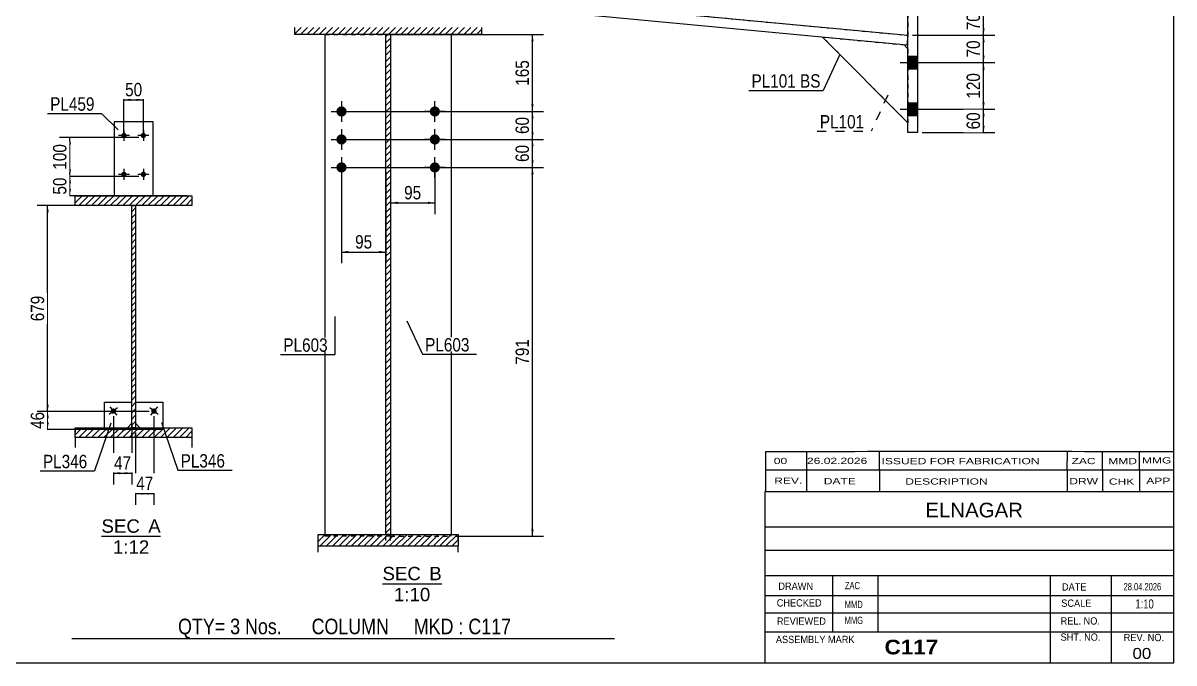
# Model space of a CAD drawing. Header units: millimetres. Extents: x -275 to 137, y -158 to 129.
# Drawn here: x -109.1 to 137.4, y -157.6 to -20.4 of the extents above; entities that cross this region are included whole.
import ezdxf

# ---------------------------------------------------------------- set-up
doc = ezdxf.new("R2010")
doc.units = ezdxf.units.MM
doc.linetypes.add('DXK_LINE_DOT1', pattern=[1.8814, 0.9407, -0.9407])
doc.linetypes.add('DXK_LINE_DOT2', pattern=[3.9198, 1.9599, -1.9599])
doc.styles.add('Arial', font='ARIAL.TTF', dxfattribs={"height": 0.2})
doc.styles.add('Arial Bold', font='ARIALBD.TTF', dxfattribs={"height": 0.2})
doc.styles.add('Arial Narrow', font='ARIALN.TTF', dxfattribs={"height": 0.2})

# ---------------------------------------------------------------- blocks, each defined once
blk = doc.blocks.new('Unknown-622979495-1210')
at = {"color": 5, "linetype": 'Continuous'}
for p, q in [((137.44, -157.59), (137.44, 129.41)), ((-272.56, -157.59), (137.44, -157.59))]:
    blk.add_line(p, q, dxfattribs=at)
blk = doc.blocks.new('Unknown-622979495-12 - 1256')
at = {"color": 1, "linetype": 'Continuous'}
blk.add_line((-92.33, -130.42), (-79.65, -130.42), dxfattribs=at)
at = {"color": 0, "linetype": 'Continuous'}
for points in [[(-84.11, -129.67), (-84.11, -126.67), (-92.33, -126.67), (-92.33, -129.67)], [(-79.65, -129.67), (-79.65, -126.67), (-82.31, -126.67), (-82.31, -129.67)], [(-82.1, -134.17), (-82.1, -131.17), (-89.88, -131.17), (-89.88, -134.17)]]:
    blk.add_wipeout(points, dxfattribs=at)
at = {"color": 136, "linetype": 'Continuous', "style": 'Arial'}
for s, height, p in [('SEC', 2.865, (-92.33, -129.67)), ('A', 2.87, (-82.31, -129.67)), ('1:12', 2.865, (-89.88, -134.17))]:
    blk.add_text(s, height=height, dxfattribs=at).set_placement(p)
blk = doc.blocks.new('Unknown-622979495-13 - 2818')
at = {"color": 1, "linetype": 'Continuous'}
blk.add_line((-32.13, -140.6), (-19.44, -140.6), dxfattribs=at)
at = {"color": 0, "linetype": 'Continuous'}
for points in [[(-23.91, -139.85), (-23.91, -136.85), (-32.13, -136.85), (-32.13, -139.85)], [(-19.44, -139.85), (-19.44, -136.85), (-22.11, -136.85), (-22.11, -139.85)], [(-21.9, -144.35), (-21.9, -141.35), (-29.68, -141.35), (-29.68, -144.35)]]:
    blk.add_wipeout(points, dxfattribs=at)
at = {"color": 136, "linetype": 'Continuous', "style": 'Arial'}
for s, height, p in [('SEC', 2.865, (-32.13, -139.85)), ('B', 2.87, (-22.11, -139.85)), ('1:10', 2.865, (-29.68, -144.35))]:
    blk.add_text(s, height=height, dxfattribs=at).set_placement(p)
blk = doc.blocks.new('Part-622979495-1794 - 1515')
at = {"color": 2, "linetype": 'Continuous'}
for p, q in [((-109.99, -7.22), (-109.8, -5.15)), ((80.23, -25.12), (-109.99, -7.22)), ((-109.8, -5.15), (80.43, -23.04)), ((80.43, -23.04), (80.23, -25.12))]:
    blk.add_line(p, q, dxfattribs=at)
blk = doc.blocks.new('Part-622979495-1899 - 1515')
at = {"color": 2, "linetype": 'Continuous'}
for p, q in [((80.43, 97.79), (82.51, 97.79)), ((80.43, -43.88), (80.43, 97.79)), ((82.51, 97.79), (82.51, -43.88)), ((82.51, -43.88), (80.43, -43.88))]:
    blk.add_line(p, q, dxfattribs=at)
blk = doc.blocks.new('Bolt-622979495-1756 - 1515')
at = {"linetype": 'Continuous'}
for points in [[(80.43, 94.12), (80.43, 91.46), (82.51, 91.46), (82.51, 94.12)], [(80.43, 94.12), (80.43, 91.46), (82.51, 91.46), (82.51, 94.12)], [(80.43, 94.12), (80.43, 91.46), (82.51, 91.46), (82.51, 94.12)], [(80.43, 94.12), (80.43, 91.46), (82.51, 91.46), (82.51, 94.12)], [(80.43, 84.12), (80.43, 81.46), (82.51, 81.46), (82.51, 84.12)], [(80.43, 84.12), (80.43, 81.46), (82.51, 81.46), (82.51, 84.12)], [(80.43, 84.12), (80.43, 81.46), (82.51, 81.46), (82.51, 84.12)], [(80.43, 84.12), (80.43, 81.46), (82.51, 81.46), (82.51, 84.12)], [(80.43, 72.46), (80.43, 69.79), (82.51, 69.79), (82.51, 72.46)], [(80.43, 72.46), (80.43, 69.79), (82.51, 69.79), (82.51, 72.46)], [(80.43, 72.46), (80.43, 69.79), (82.51, 69.79), (82.51, 72.46)], [(80.43, 72.46), (80.43, 69.79), (82.51, 69.79), (82.51, 72.46)], [(80.43, 62.46), (80.43, 59.79), (82.51, 59.79), (82.51, 62.46)], [(80.43, 62.46), (80.43, 59.79), (82.51, 59.79), (82.51, 62.46)], [(80.43, 62.46), (80.43, 59.79), (82.51, 59.79), (82.51, 62.46)], [(80.43, 62.46), (80.43, 59.79), (82.51, 59.79), (82.51, 62.46)], [(80.43, 52.46), (80.43, 49.79), (82.51, 49.79), (82.51, 52.46)], [(80.43, 52.46), (80.43, 49.79), (82.51, 49.79), (82.51, 52.46)], [(80.43, 52.46), (80.43, 49.79), (82.51, 49.79), (82.51, 52.46)], [(80.43, 52.46), (80.43, 49.79), (82.51, 49.79), (82.51, 52.46)], [(80.43, 42.46), (80.43, 39.79), (82.51, 39.79), (82.51, 42.46)], [(80.43, 42.46), (80.43, 39.79), (82.51, 39.79), (82.51, 42.46)], [(80.43, 42.46), (80.43, 39.79), (82.51, 39.79), (82.51, 42.46)], [(80.43, 42.46), (80.43, 39.79), (82.51, 39.79), (82.51, 42.46)], [(80.43, 28.29), (80.43, 25.62), (82.51, 25.62), (82.51, 28.29)], [(80.43, 28.29), (80.43, 25.62), (82.51, 25.62), (82.51, 28.29)], [(80.43, 28.29), (80.43, 25.62), (82.51, 25.62), (82.51, 28.29)], [(80.43, 28.29), (80.43, 25.62), (82.51, 25.62), (82.51, 28.29)], [(80.43, 14.12), (80.43, 11.46), (82.51, 11.46), (82.51, 14.12)], [(80.43, 14.12), (80.43, 11.46), (82.51, 11.46), (82.51, 14.12)], [(80.43, 14.12), (80.43, 11.46), (82.51, 11.46), (82.51, 14.12)], [(80.43, 14.12), (80.43, 11.46), (82.51, 11.46), (82.51, 14.12)], [(80.43, 4.12), (80.43, 1.46), (82.51, 1.46), (82.51, 4.12)], [(80.43, 4.12), (80.43, 1.46), (82.51, 1.46), (82.51, 4.12)], [(80.43, 4.12), (80.43, 1.46), (82.51, 1.46), (82.51, 4.12)], [(80.43, 4.12), (80.43, 1.46), (82.51, 1.46), (82.51, 4.12)], [(80.43, -5.88), (80.43, -8.54), (82.51, -8.54), (82.51, -5.88)], [(80.43, -5.88), (80.43, -8.54), (82.51, -8.54), (82.51, -5.88)], [(80.43, -5.88), (80.43, -8.54), (82.51, -8.54), (82.51, -5.88)], [(80.43, -5.88), (80.43, -8.54), (82.51, -8.54), (82.51, -5.88)], [(80.43, -15.88), (80.43, -18.54), (82.51, -18.54), (82.51, -15.88)], [(80.43, -15.88), (80.43, -18.54), (82.51, -18.54), (82.51, -15.88)], [(80.43, -15.88), (80.43, -18.54), (82.51, -18.54), (82.51, -15.88)], [(80.43, -15.88), (80.43, -18.54), (82.51, -18.54), (82.51, -15.88)], [(80.43, -27.54), (80.43, -30.21), (82.51, -30.21), (82.51, -27.54)], [(80.43, -27.54), (80.43, -30.21), (82.51, -30.21), (82.51, -27.54)], [(80.43, -27.54), (80.43, -30.21), (82.51, -30.21), (82.51, -27.54)], [(80.43, -27.54), (80.43, -30.21), (82.51, -30.21), (82.51, -27.54)], [(80.43, -37.54), (80.43, -40.21), (82.51, -40.21), (82.51, -37.54)], [(80.43, -37.54), (80.43, -40.21), (82.51, -40.21), (82.51, -37.54)], [(80.43, -37.54), (80.43, -40.21), (82.51, -40.21), (82.51, -37.54)], [(80.43, -37.54), (80.43, -40.21), (82.51, -40.21), (82.51, -37.54)]]:
    blk.add_hatch(color=3, dxfattribs=at).paths.add_polyline_path(points)
at = {"color": 3, "linetype": 'Continuous'}
for p, q in [((80.43, 94.12), (82.51, 94.12)), ((80.43, 94.12), (82.51, 94.12)), ((80.43, 94.12), (82.51, 94.12)), ((80.43, 94.12), (82.51, 94.12)), ((78.78, 92.79), (88.76, 92.79)), ((78.78, 92.79), (88.76, 92.79)), ((78.78, 92.79), (88.76, 92.79)), ((78.78, 92.79), (88.76, 92.79)), ((80.43, 91.46), (82.51, 91.46)), ((80.43, 91.46), (82.51, 91.46)), ((80.43, 91.46), (82.51, 91.46)), ((80.43, 91.46), (82.51, 91.46)), ((80.43, 84.12), (82.51, 84.12)), ((80.43, 84.12), (82.51, 84.12)), ((80.43, 84.12), (82.51, 84.12)), ((80.43, 84.12), (82.51, 84.12)), ((78.78, 82.79), (88.76, 82.79)), ((78.78, 82.79), (88.76, 82.79)), ((78.78, 82.79), (88.76, 82.79)), ((78.78, 82.79), (88.76, 82.79)), ((80.43, 81.46), (82.51, 81.46)), ((80.43, 81.46), (82.51, 81.46)), ((80.43, 81.46), (82.51, 81.46)), ((80.43, 81.46), (82.51, 81.46)), ((80.43, 72.46), (82.51, 72.46)), ((80.43, 72.46), (82.51, 72.46)), ((80.43, 72.46), (82.51, 72.46)), ((80.43, 72.46), (82.51, 72.46)), ((78.78, 71.12), (88.76, 71.12)), ((78.78, 71.12), (88.76, 71.12)), ((78.78, 71.12), (88.76, 71.12)), ((78.78, 71.12), (88.76, 71.12)), ((80.43, 69.79), (82.51, 69.79)), ((80.43, 69.79), (82.51, 69.79)), ((80.43, 69.79), (82.51, 69.79)), ((80.43, 69.79), (82.51, 69.79)), ((80.43, 62.46), (82.51, 62.46)), ((80.43, 62.46), (82.51, 62.46)), ((80.43, 62.46), (82.51, 62.46)), ((80.43, 62.46), (82.51, 62.46)), ((78.78, 61.12), (88.76, 61.12)), ((78.78, 61.12), (88.76, 61.12)), ((78.78, 61.12), (88.76, 61.12)), ((78.78, 61.12), (88.76, 61.12)), ((80.43, 59.79), (82.51, 59.79)), ((80.43, 59.79), (82.51, 59.79)), ((80.43, 59.79), (82.51, 59.79)), ((80.43, 59.79), (82.51, 59.79)), ((80.43, 52.46), (82.51, 52.46)), ((80.43, 52.46), (82.51, 52.46)), ((80.43, 52.46), (82.51, 52.46)), ((80.43, 52.46), (82.51, 52.46)), ((78.78, 51.12), (88.76, 51.12)), ((78.78, 51.12), (88.76, 51.12)), ((78.78, 51.12), (88.76, 51.12)), ((78.78, 51.12), (88.76, 51.12)), ((80.43, 49.79), (82.51, 49.79)), ((80.43, 49.79), (82.51, 49.79)), ((80.43, 49.79), (82.51, 49.79)), ((80.43, 49.79), (82.51, 49.79)), ((80.43, 42.46), (82.51, 42.46)), ((80.43, 42.46), (82.51, 42.46)), ((80.43, 42.46), (82.51, 42.46)), ((80.43, 42.46), (82.51, 42.46)), ((78.78, 41.12), (88.76, 41.12)), ((78.78, 41.12), (88.76, 41.12)), ((78.78, 41.12), (88.76, 41.12)), ((78.78, 41.12), (88.76, 41.12)), ((80.43, 39.79), (82.51, 39.79)), ((80.43, 39.79), (82.51, 39.79)), ((80.43, 39.79), (82.51, 39.79)), ((80.43, 39.79), (82.51, 39.79)), ((80.43, 28.29), (82.51, 28.29)), ((80.43, 28.29), (82.51, 28.29)), ((80.43, 28.29), (82.51, 28.29)), ((80.43, 28.29), (82.51, 28.29)), ((78.78, 26.96), (88.76, 26.96)), ((78.78, 26.96), (88.76, 26.96)), ((78.78, 26.96), (88.76, 26.96)), ((78.78, 26.96), (88.76, 26.96)), ((80.43, 25.62), (82.51, 25.62)), ((80.43, 25.62), (82.51, 25.62)), ((80.43, 25.62), (82.51, 25.62)), ((80.43, 25.62), (82.51, 25.62)), ((78.78, 12.79), (88.76, 12.79)), ((78.78, 12.79), (88.76, 12.79)), ((78.78, 12.79), (88.76, 12.79)), ((78.78, 12.79), (88.76, 12.79)), ((80.43, 14.12), (82.51, 14.12)), ((80.43, 14.12), (82.51, 14.12)), ((80.43, 14.12), (82.51, 14.12)), ((80.43, 14.12), (82.51, 14.12)), ((80.43, 11.46), (82.51, 11.46)), ((80.43, 11.46), (82.51, 11.46)), ((80.43, 11.46), (82.51, 11.46)), ((80.43, 11.46), (82.51, 11.46)), ((78.78, 2.79), (88.76, 2.79)), ((78.78, 2.79), (88.76, 2.79)), ((78.78, 2.79), (88.76, 2.79)), ((78.78, 2.79), (88.76, 2.79)), ((80.43, 4.12), (82.51, 4.12)), ((80.43, 4.12), (82.51, 4.12)), ((80.43, 4.12), (82.51, 4.12)), ((80.43, 4.12), (82.51, 4.12)), ((80.43, 1.46), (82.51, 1.46)), ((80.43, 1.46), (82.51, 1.46)), ((80.43, 1.46), (82.51, 1.46)), ((80.43, 1.46), (82.51, 1.46)), ((78.78, -7.21), (88.76, -7.21)), ((78.78, -7.21), (88.76, -7.21)), ((78.78, -7.21), (88.76, -7.21)), ((78.78, -7.21), (88.76, -7.21)), ((80.43, -5.88), (82.51, -5.88)), ((80.43, -5.88), (82.51, -5.88)), ((80.43, -5.88), (82.51, -5.88)), ((80.43, -5.88), (82.51, -5.88)), ((80.43, -8.54), (82.51, -8.54)), ((80.43, -8.54), (82.51, -8.54)), ((80.43, -8.54), (82.51, -8.54)), ((80.43, -8.54), (82.51, -8.54)), ((78.78, -17.21), (88.76, -17.21)), ((78.78, -17.21), (88.76, -17.21)), ((78.78, -17.21), (88.76, -17.21)), ((78.78, -17.21), (88.76, -17.21)), ((80.43, -15.88), (82.51, -15.88)), ((80.43, -15.88), (82.51, -15.88)), ((80.43, -15.88), (82.51, -15.88)), ((80.43, -15.88), (82.51, -15.88)), ((80.43, -18.54), (82.51, -18.54)), ((80.43, -18.54), (82.51, -18.54)), ((80.43, -18.54), (82.51, -18.54)), ((80.43, -18.54), (82.51, -18.54)), ((78.78, -28.88), (88.76, -28.88)), ((78.78, -28.88), (88.76, -28.88)), ((78.78, -28.88), (88.76, -28.88)), ((78.78, -28.88), (88.76, -28.88)), ((80.43, -27.54), (82.51, -27.54)), ((80.43, -27.54), (82.51, -27.54)), ((80.43, -27.54), (82.51, -27.54)), ((80.43, -27.54), (82.51, -27.54)), ((80.43, -30.21), (82.51, -30.21)), ((80.43, -30.21), (82.51, -30.21)), ((80.43, -30.21), (82.51, -30.21)), ((80.43, -30.21), (82.51, -30.21)), ((78.78, -38.88), (88.76, -38.88)), ((78.78, -38.88), (88.76, -38.88)), ((78.78, -38.88), (88.76, -38.88)), ((78.78, -38.88), (88.76, -38.88)), ((80.43, -37.54), (82.51, -37.54)), ((80.43, -37.54), (82.51, -37.54)), ((80.43, -37.54), (82.51, -37.54)), ((80.43, -37.54), (82.51, -37.54)), ((80.43, -40.21), (82.51, -40.21)), ((80.43, -40.21), (82.51, -40.21)), ((80.43, -40.21), (82.51, -40.21)), ((80.43, -40.21), (82.51, -40.21))]:
    blk.add_line(p, q, dxfattribs=at)
blk = doc.blocks.new('Part-622979495-1921 - 1515')
at = {"color": 7, "linetype": 'DXK_LINE_DOT1'}
for p, q in [((80.43, -41.8), (62.17, -23.42)), ((62.17, -23.42), (79.6, -25.06)), ((79.6, -25.06), (80.43, -25.97)), ((80.43, -25.97), (80.43, -41.8))]:
    blk.add_line(p, q, dxfattribs=at)
blk = doc.blocks.new('Part-622979495-2033 - 1515')
at = {"color": 2, "linetype": 'Continuous'}
blk.add_line((-84.8, 76.96), (-84.8, -7.5), dxfattribs=at)
at = {"color": 7, "linetype": 'DXK_LINE_DOT1'}
for p, q in [((-84.8, 76.96), (80.43, 76.96)), ((80.43, 76.96), (80.43, 66.71)), ((80.43, 65.54), (80.43, 56.71)), ((80.43, 55.54), (80.43, 46.71)), ((80.43, 45.54), (80.43, 34.62)), ((80.43, 33.46), (80.43, 20.46)), ((80.43, 19.29), (80.43, 8.37)), ((80.43, 7.21), (80.43, -1.63)), ((80.43, -2.79), (80.43, -11.63)), ((-84.8, -7.5), (80.43, -23.04)), ((80.43, -12.79), (80.43, -23.04))]:
    blk.add_line(p, q, dxfattribs=at)
blk = doc.blocks.new('Part-622979495-2099 - 1515')
at = {"color": 2, "linetype": 'Continuous'}
for p, q in [((80.43, -41.8), (62.17, -23.42)), ((79.6, -25.06), (80.43, -25.97))]:
    blk.add_line(p, q, dxfattribs=at)
blk = doc.blocks.new('Part-622979495-1277 - 1256')
at = {"linetype": 'Continuous'}
h = blk.add_hatch(dxfattribs=at)
h.set_pattern_fill('', scale=0.3, style=0, pattern_type=0)
h.set_pattern_definition([(45, (-72.9355, -59.5177), (-0.67352, 0.67352), [])])
h.paths.add_polyline_path([(-97.94, -59.52), (-72.94, -59.52), (-72.94, -57.43), (-97.94, -57.43)])
at = {"color": 2, "linetype": 'Continuous'}
for p, q in [((-97.94, -59.52), (-97.94, -57.43)), ((-97.94, -57.43), (-72.94, -57.43)), ((-72.94, -57.43), (-72.94, -59.52)), ((-72.94, -59.52), (-97.94, -59.52))]:
    blk.add_line(p, q, dxfattribs=at)
blk = doc.blocks.new('Part-622979495-1279 - 1256')
at = {"linetype": 'Continuous'}
h = blk.add_hatch(dxfattribs=at)
h.set_pattern_fill('', scale=0.3, style=0, pattern_type=0)
h.set_pattern_definition([(45, (-72.9355, -109.2519), (-0.67352, 0.67352), [])])
h.paths.add_polyline_path([(-97.94, -109.25), (-72.94, -109.25), (-72.94, -107.16), (-97.94, -107.16)])
at = {"color": 7, "linetype": 'DXK_LINE_DOT1'}
for p, q in [((-97.94, -107.16), (-97.94, -109.25)), ((-72.94, -107.16), (-72.94, -109.25))]:
    blk.add_line(p, q, dxfattribs=at)
at = {"color": 2, "linetype": 'Continuous'}
for p, q in [((-97.94, -109.25), (-97.94, -107.16)), ((-97.94, -107.16), (-72.94, -107.16)), ((-72.94, -107.16), (-72.94, -109.25)), ((-97.94, -109.25), (-97.94, -111.38)), ((-72.94, -109.25), (-97.94, -109.25)), ((-72.94, -109.25), (-72.94, -111.38))]:
    blk.add_line(p, q, dxfattribs=at)
blk = doc.blocks.new('Part-622979495-1283 - 1256')
at = {"linetype": 'Continuous'}
h = blk.add_hatch(dxfattribs=at)
h.set_pattern_fill('', scale=0.3, style=0, pattern_type=0)
h.set_pattern_definition([(45, (-85.0189, -107.1594), (-0.67352, 0.67352), [])])
h.paths.add_polyline_path([(-85.85, -107.16), (-85.02, -107.16), (-85.02, -59.52), (-85.85, -59.52)])
at = {"color": 2, "linetype": 'Continuous'}
for p, q in [((-85.85, -72.02), (-85.85, -59.52)), ((-85.85, -59.52), (-85.02, -59.52)), ((-85.02, -59.52), (-85.02, -72.02)), ((-85.85, -107.16), (-85.85, -72.12)), ((-85.02, -72.12), (-85.02, -107.16)), ((-85.02, -107.16), (-85.85, -107.16))]:
    blk.add_line(p, q, dxfattribs=at)
at = {"color": 7, "linetype": 'DXK_LINE_DOT1'}
for p, q in [((-85.85, -109.29), (-85.85, -107.16)), ((-85.02, -109.29), (-85.02, -107.16))]:
    blk.add_line(p, q, dxfattribs=at)
blk = doc.blocks.new('Bolt-622979495-1329 - 1256')
at = {"linetype": 'Continuous'}
blk.add_hatch(color=3, dxfattribs=at).paths.add_polyline_path([(-89.32, -103.23, -1), (-90.22, -103.97, -1)])
at = {"color": 3, "linetype": 'Continuous'}
for p, q in [((-88.87, -102.86), (-90.67, -104.34)), ((-90.51, -102.7), (-89.03, -104.5))]:
    blk.add_line(p, q, dxfattribs=at)
blk = doc.blocks.new('Bolt-622979495-1289 - 1256')
at = {"linetype": 'Continuous'}
for points in [[(-86.94, -44.52, -1), (-88.1, -44.52, -1)], [(-82.77, -44.52, -1), (-83.94, -44.52, -1)], [(-86.94, -52.85, -1), (-88.1, -52.85, -1)], [(-82.77, -52.85, -1), (-83.94, -52.85, -1)]]:
    blk.add_hatch(color=3, dxfattribs=at).paths.add_polyline_path(points)
at = {"color": 3, "linetype": 'Continuous'}
for p, q in [((-87.52, -43.35), (-87.52, -45.68)), ((-83.35, -43.35), (-83.35, -45.68)), ((-86.35, -44.52), (-88.69, -44.52)), ((-82.19, -44.52), (-84.52, -44.52)), ((-87.52, -51.68), (-87.52, -54.02)), ((-83.35, -51.68), (-83.35, -54.02)), ((-86.35, -52.85), (-88.69, -52.85)), ((-82.19, -52.85), (-84.52, -52.85))]:
    blk.add_line(p, q, dxfattribs=at)
blk = doc.blocks.new('Bolt-622979495-1330 - 1256')
at = {"linetype": 'Continuous'}
blk.add_hatch(color=3, dxfattribs=at).paths.add_polyline_path([(-80.65, -103.97, -1), (-81.55, -103.23, -1)])
at = {"color": 3, "linetype": 'Continuous'}
for p, q in [((-80.2, -104.34), (-82, -102.86)), ((-80.36, -102.7), (-81.84, -104.5))]:
    blk.add_line(p, q, dxfattribs=at)
blk = doc.blocks.new('Part-622979495-1357 - 1256')
at = {"color": 2, "linetype": 'Continuous'}
for p, q in [((-84.99, -106.26), (-84.99, -101.68)), ((-84.99, -101.68), (-79.16, -101.68)), ((-79.16, -101.68), (-79.16, -107.16)), ((-84.99, -106.26), (-84.1, -107.16))]:
    blk.add_line(p, q, dxfattribs=at)
at = {"color": 7, "linetype": 'DXK_LINE_DOT1'}
for p, q in [((-84.1, -107.16), (-83.74, -107.51)), ((-79.16, -107.51), (-83.74, -107.51)), ((-79.16, -107.16), (-79.16, -107.51))]:
    blk.add_line(p, q, dxfattribs=at)
blk = doc.blocks.new('Part-622979495-1362 - 1256')
at = {"color": 2, "linetype": 'Continuous'}
for p, q in [((-91.71, -107.16), (-91.71, -101.68)), ((-91.71, -101.68), (-85.88, -101.68)), ((-85.88, -101.68), (-85.88, -106.26)), ((-85.88, -106.26), (-86.77, -107.16))]:
    blk.add_line(p, q, dxfattribs=at)
at = {"color": 7, "linetype": 'DXK_LINE_DOT1'}
for p, q in [((-91.71, -107.16), (-91.71, -107.51)), ((-91.71, -107.51), (-87.13, -107.51)), ((-86.77, -107.16), (-87.13, -107.51))]:
    blk.add_line(p, q, dxfattribs=at)
blk = doc.blocks.new('Part-622979495-1385 - 1256')
at = {"color": 2, "linetype": 'Continuous'}
for p, q in [((-81.27, -41.6), (-89.6, -41.6)), ((-89.6, -41.6), (-89.6, -57.43)), ((-81.27, -57.43), (-81.27, -41.6))]:
    blk.add_line(p, q, dxfattribs=at)
at = {"color": 7, "linetype": 'DXK_LINE_DOT1'}
blk.add_line((-89.6, -57.43), (-81.27, -57.43), dxfattribs=at)
blk = doc.blocks.new('Part-622979495-2893 - 2818')
at = {"linetype": 'Continuous'}
h = blk.add_hatch(dxfattribs=at)
h.set_pattern_fill('', scale=0.3, style=0, pattern_type=0)
h.set_pattern_definition([(45, (-15.9085, -132.543), (-0.67352, 0.67352), [])])
h.paths.add_polyline_path([(-45.91, -132.54), (-15.91, -132.54), (-15.91, -130.03), (-45.91, -130.03)])
at = {"color": 7, "linetype": 'DXK_LINE_DOT1'}
for p, q in [((-45.91, -131.34), (-45.91, -130.03)), ((-15.91, -131.34), (-15.91, -130.03))]:
    blk.add_line(p, q, dxfattribs=at)
at = {"color": 2, "linetype": 'Continuous'}
for p, q in [((-45.91, -132.54), (-45.91, -130.03)), ((-45.91, -130.03), (-15.91, -130.03)), ((-15.91, -130.03), (-15.91, -132.54)), ((-45.91, -133.85), (-45.91, -132.54)), ((-15.91, -132.54), (-45.91, -132.54)), ((-15.91, -133.85), (-15.91, -132.54))]:
    blk.add_line(p, q, dxfattribs=at)
blk = doc.blocks.new('Bolt-622979495-2830 - 2818')
at = {"linetype": 'Continuous'}
for points in [[(-20.91, -40.46, -1), (-20.91, -38.26, -1)], [(-20.91, -46.46, -1), (-20.91, -44.26, -1)], [(-20.91, -52.46, -1), (-20.91, -50.26, -1)]]:
    blk.add_hatch(color=3, dxfattribs=at).paths.add_polyline_path(points)
at = {"color": 3, "linetype": 'Continuous'}
for p, q in [((-18.71, -39.36), (-23.11, -39.36)), ((-20.91, -41.56), (-20.91, -37.16)), ((-20.91, -47.56), (-20.91, -43.16)), ((-18.71, -45.36), (-23.11, -45.36)), ((-20.91, -53.56), (-20.91, -49.16)), ((-18.71, -51.36), (-23.11, -51.36))]:
    blk.add_line(p, q, dxfattribs=at)
blk = doc.blocks.new('Bolt-622979495-2831 - 2818')
at = {"linetype": 'Continuous'}
for points in [[(-40.91, -38.26, -1), (-40.91, -40.46, -1)], [(-40.91, -44.26, -1), (-40.91, -46.46, -1)], [(-40.91, -50.26, -1), (-40.91, -52.46, -1)]]:
    blk.add_hatch(color=3, dxfattribs=at).paths.add_polyline_path(points)
at = {"color": 3, "linetype": 'Continuous'}
for p, q in [((-43.11, -39.36), (-38.71, -39.36)), ((-40.91, -37.16), (-40.91, -41.56)), ((-40.91, -43.16), (-40.91, -47.56)), ((-43.11, -45.36), (-38.71, -45.36)), ((-40.91, -49.16), (-40.91, -53.56)), ((-43.11, -51.36), (-38.71, -51.36))]:
    blk.add_line(p, q, dxfattribs=at)
blk = doc.blocks.new('Part-622979495-2895 - 2818')
at = {"linetype": 'Continuous'}
h = blk.add_hatch(dxfattribs=at)
h.set_pattern_fill('', scale=0.3, style=0, pattern_type=0)
h.set_pattern_definition([(45, (-30.4085, -130.032), (-0.673519, 0.673519), [])])
h.paths.add_polyline_path([(-31.41, -130.03), (-30.41, -130.03), (-30.41, -22.86), (-31.41, -22.86)])
at = {"color": 2, "linetype": 'Continuous'}
for p, q in [((-31.41, -130.03), (-31.41, -22.86)), ((-31.41, -22.86), (-30.41, -22.86)), ((-30.41, -22.86), (-30.41, -130.03)), ((-30.41, -130.03), (-31.41, -130.03))]:
    blk.add_line(p, q, dxfattribs=at)
at = {"color": 7, "linetype": 'DXK_LINE_DOT1'}
for p, q in [((-31.41, -131.34), (-31.41, -130.03)), ((-30.41, -131.34), (-30.41, -130.44))]:
    blk.add_line(p, q, dxfattribs=at)
blk = doc.blocks.new('Part-622979495-2888 - 2818')
at = {"color": 2, "linetype": 'Continuous'}
blk.add_line((-44.41, -130.03), (-44.41, -22.86), dxfattribs=at)
at = {"color": 7, "linetype": 'DXK_LINE_DOT1'}
for p, q in [((-44.41, -22.86), (-30.41, -22.86)), ((-30.41, -22.86), (-30.41, -130.44)), ((-44.41, -130.44), (-44.41, -130.03)), ((-30.41, -130.44), (-44.41, -130.44))]:
    blk.add_line(p, q, dxfattribs=at)
blk = doc.blocks.new('Part-622979495-2896 - 2818')
at = {"linetype": 'Continuous'}
h = blk.add_hatch(dxfattribs=at)
h.set_pattern_fill('', scale=0.3, style=0, pattern_type=0)
h.set_pattern_definition([(45, (-50.9085, -21.3584), (-0.67352, 0.67352), [])])
h.paths.add_polyline_path([(-10.91, -21.36), (-50.91, -21.36), (-50.91, -22.86), (-10.91, -22.86)])
at = {"color": 2, "linetype": 'Continuous'}
for p, q in [((-50.91, -22.86), (-50.91, -21.36)), ((-10.91, -21.36), (-10.91, -22.86)), ((-10.91, -22.86), (-50.91, -22.86))]:
    blk.add_line(p, q, dxfattribs=at)
blk = doc.blocks.new('Part-622979495-2906 - 2818')
at = {"color": 7, "linetype": 'DXK_LINE_DOT1'}
for p, q in [((-31.41, -130.03), (-31.41, -22.86)), ((-30.41, -22.86), (-17.41, -22.86)), ((-30.41, -130.44), (-17.41, -130.44)), ((-17.41, -130.44), (-17.41, -130.03))]:
    blk.add_line(p, q, dxfattribs=at)
at = {"color": 2, "linetype": 'Continuous'}
blk.add_line((-17.41, -22.86), (-17.41, -130.03), dxfattribs=at)
blk = doc.blocks.new('StraightDimension-622979495-11390 - 1515')
at = {"linetype": 'Continuous'}
for points in [[(96.38, -18.71), (96.63, -17.21), (96.88, -18.71)], [(96.88, -21.54), (96.63, -23.04), (96.38, -21.54)]]:
    blk.add_hatch(color=7, dxfattribs=at).paths.add_polyline_path(points)
at = {"color": 7, "linetype": 'Continuous'}
for p, q in [((81.35, -17.21), (99.03, -17.21)), ((96.63, -23.04), (96.63, -17.21)), ((81.43, -23.04), (99.03, -23.04))]:
    blk.add_line(p, q, dxfattribs=at)
at = {"color": 0}
blk.add_wipeout([(96.48, -17.7), (92.28, -17.7), (92.28, -22.55), (96.48, -22.55)], dxfattribs=at)
at = {"color": 3, "style": 'Arial Narrow'}
blk.add_text('70', height=2.863, rotation=90.0002, dxfattribs=at).set_placement((95.88, -21.95))
blk = doc.blocks.new('StraightDimension-622979495-11391 - 1515')
at = {"linetype": 'Continuous'}
for points in [[(96.38, -24.54), (96.63, -23.04), (96.88, -24.54)], [(96.88, -27.38), (96.63, -28.88), (96.38, -27.38)]]:
    blk.add_hatch(color=7, dxfattribs=at).paths.add_polyline_path(points)
at = {"color": 7, "linetype": 'Continuous'}
for p, q in [((81.43, -23.04), (99.03, -23.04)), ((96.63, -28.88), (96.63, -23.04)), ((81.43, -28.88), (99.03, -28.88))]:
    blk.add_line(p, q, dxfattribs=at)
at = {"color": 0}
blk.add_wipeout([(96.48, -23.54), (92.28, -23.54), (92.28, -28.39), (96.48, -28.39)], dxfattribs=at)
at = {"color": 3, "style": 'Arial Narrow'}
blk.add_text('70', height=2.863, rotation=90.0002, dxfattribs=at).set_placement((95.88, -27.79))
blk = doc.blocks.new('StraightDimension-622979495-11392 - 1515')
at = {"linetype": 'Continuous'}
for points in [[(96.38, -30.38), (96.63, -28.88), (96.88, -30.38)], [(96.88, -37.38), (96.63, -38.88), (96.38, -37.38)]]:
    blk.add_hatch(color=7, dxfattribs=at).paths.add_polyline_path(points)
at = {"color": 7, "linetype": 'Continuous'}
for p, q in [((81.43, -28.88), (99.03, -28.88)), ((96.63, -38.88), (96.63, -28.88)), ((83.51, -38.88), (99.03, -38.88))]:
    blk.add_line(p, q, dxfattribs=at)
at = {"color": 0}
blk.add_wipeout([(96.48, -30.54), (92.28, -30.54), (92.28, -37.22), (96.48, -37.22)], dxfattribs=at)
at = {"color": 3, "style": 'Arial Narrow'}
blk.add_text('120', height=2.863, rotation=90.0002, dxfattribs=at).set_placement((95.88, -36.62))
blk = doc.blocks.new('StraightDimension-622979495-11393 - 1515')
at = {"linetype": 'Continuous'}
for points in [[(96.38, -40.38), (96.63, -38.88), (96.88, -40.38)], [(96.88, -42.38), (96.63, -43.88), (96.38, -42.38)]]:
    blk.add_hatch(color=7, dxfattribs=at).paths.add_polyline_path(points)
at = {"color": 7, "linetype": 'Continuous'}
for p, q in [((83.51, -38.88), (99.03, -38.88)), ((96.63, -43.88), (96.63, -38.88)), ((83.51, -43.88), (99.03, -43.88))]:
    blk.add_line(p, q, dxfattribs=at)
at = {"color": 0}
blk.add_wipeout([(96.48, -38.95), (92.28, -38.95), (92.28, -43.8), (96.48, -43.8)], dxfattribs=at)
at = {"color": 3, "style": 'Arial Narrow'}
blk.add_text('60', height=2.863, rotation=90.0002, dxfattribs=at).set_placement((95.88, -43.2))
blk = doc.blocks.new('StraightDimension-622979495-1458 - 1256')
at = {"linetype": 'Continuous'}
for points in [[(-104.12, -105.18), (-103.87, -103.68), (-103.62, -105.18)], [(-103.62, -106.01), (-103.87, -107.51), (-104.12, -106.01)]]:
    blk.add_hatch(color=7, dxfattribs=at).paths.add_polyline_path(points)
at = {"color": 7, "linetype": 'Continuous'}
for p, q in [((-82.1, -103.68), (-106.12, -103.68)), ((-103.87, -107.51), (-103.87, -103.68)), ((-80.16, -107.51), (-106.12, -107.51))]:
    blk.add_line(p, q, dxfattribs=at)
at = {"color": 0}
blk.add_wipeout([(-104.02, -103.17), (-108.22, -103.17), (-108.22, -108.03), (-104.02, -108.03)], dxfattribs=at)
at = {"color": 3, "style": 'Arial Narrow'}
blk.add_text('46', height=2.863, rotation=90.0002, dxfattribs=at).set_placement((-104.62, -107.43))
blk = doc.blocks.new('StraightDimension-622979495-1449 - 1256')
at = {"linetype": 'Continuous'}
for points in [[(-104.12, -61.02), (-103.87, -59.52), (-103.62, -61.02)], [(-103.62, -102.18), (-103.87, -103.68), (-104.12, -102.18)]]:
    blk.add_hatch(color=7, dxfattribs=at).paths.add_polyline_path(points)
at = {"color": 7, "linetype": 'Continuous'}
for p, q in [((-73.94, -59.52), (-106.12, -59.52)), ((-103.87, -103.68), (-103.87, -59.52)), ((-82.1, -103.68), (-106.12, -103.68))]:
    blk.add_line(p, q, dxfattribs=at)
at = {"color": 0}
blk.add_wipeout([(-104.02, -78.26), (-108.22, -78.26), (-108.22, -84.94), (-104.02, -84.94)], dxfattribs=at)
at = {"color": 3, "style": 'Arial Narrow'}
blk.add_text('679', height=2.863, rotation=90.0002, dxfattribs=at).set_placement((-104.62, -84.34))
blk = doc.blocks.new('StraightDimension-622979495-1419 - 1256')
at = {"linetype": 'Continuous'}
for points in [[(-88.27, -117.15), (-89.77, -116.9), (-88.27, -116.65)], [(-87.35, -116.65), (-85.85, -116.9), (-87.35, -117.15)]]:
    blk.add_hatch(color=7, dxfattribs=at).paths.add_polyline_path(points)
at = {"color": 7, "linetype": 'Continuous'}
for p, q in [((-89.77, -104.68), (-89.77, -119.3)), ((-85.85, -106.35), (-85.85, -119.3)), ((-89.77, -116.9), (-85.85, -116.9))]:
    blk.add_line(p, q, dxfattribs=at)
at = {"color": 0}
blk.add_wipeout([(-85.38, -116.75), (-85.38, -112.55), (-90.24, -112.55), (-90.24, -116.75)], dxfattribs=at)
at = {"color": 3, "style": 'Arial Narrow'}
blk.add_text('47', height=2.863, dxfattribs=at).set_placement((-89.64, -116.15))
blk = doc.blocks.new('StraightDimension-622979495-1466 - 1256')
at = {"linetype": 'Continuous'}
for points in [[(-86.02, -37.11), (-87.52, -36.86), (-86.02, -36.61)], [(-84.85, -36.61), (-83.35, -36.86), (-84.85, -37.11)]]:
    blk.add_hatch(color=7, dxfattribs=at).paths.add_polyline_path(points)
at = {"color": 7, "linetype": 'Continuous'}
for p, q in [((-87.52, -43.93), (-87.52, -34.61)), ((-87.52, -36.86), (-83.35, -36.86)), ((-83.35, -43.93), (-83.35, -34.61))]:
    blk.add_line(p, q, dxfattribs=at)
at = {"color": 0}
blk.add_wipeout([(-83.01, -36.71), (-83.01, -32.51), (-87.86, -32.51), (-87.86, -36.71)], dxfattribs=at)
at = {"color": 3, "style": 'Arial Narrow'}
blk.add_text('50', height=2.863, dxfattribs=at).set_placement((-87.26, -36.11))
blk = doc.blocks.new('StraightDimension-622979495-1478 - 1256')
at = {"linetype": 'Continuous'}
for points in [[(-99.35, -46.43), (-99.1, -44.93), (-98.85, -46.43)], [(-98.85, -51.77), (-99.1, -53.27), (-99.35, -51.77)]]:
    blk.add_hatch(color=7, dxfattribs=at).paths.add_polyline_path(points)
at = {"color": 7, "linetype": 'Continuous'}
for p, q in [((-84.35, -44.93), (-101.35, -44.93)), ((-99.1, -53.27), (-99.1, -44.93)), ((-84.35, -53.27), (-101.35, -53.27))]:
    blk.add_line(p, q, dxfattribs=at)
at = {"color": 0}
blk.add_wipeout([(-99.25, -45.76), (-103.45, -45.76), (-103.45, -52.44), (-99.25, -52.44)], dxfattribs=at)
at = {"color": 3, "style": 'Arial Narrow'}
blk.add_text('100', height=2.863, rotation=90.0002, dxfattribs=at).set_placement((-99.85, -51.84))
blk = doc.blocks.new('StraightDimension-622979495-1488 - 1256')
at = {"linetype": 'Continuous'}
for points in [[(-99.35, -54.77), (-99.1, -53.27), (-98.85, -54.77)], [(-98.85, -55.93), (-99.1, -57.43), (-99.35, -55.93)]]:
    blk.add_hatch(color=7, dxfattribs=at).paths.add_polyline_path(points)
at = {"color": 7, "linetype": 'Continuous'}
for p, q in [((-84.35, -53.27), (-101.35, -53.27)), ((-99.1, -57.43), (-99.1, -53.27)), ((-73.94, -57.43), (-101.35, -57.43))]:
    blk.add_line(p, q, dxfattribs=at)
at = {"color": 0}
blk.add_wipeout([(-99.25, -52.92), (-103.45, -52.92), (-103.45, -57.78), (-99.25, -57.78)], dxfattribs=at)
at = {"color": 3, "style": 'Arial Narrow'}
blk.add_text('50', height=2.863, rotation=90.0002, dxfattribs=at).set_placement((-99.85, -57.18))
blk = doc.blocks.new('StraightDimension-622979495-1499 - 1256')
at = {"linetype": 'Continuous'}
for points in [[(-83.52, -121.52), (-85.02, -121.27), (-83.52, -121.02)], [(-82.6, -121.02), (-81.1, -121.27), (-82.6, -121.52)]]:
    blk.add_hatch(color=7, dxfattribs=at).paths.add_polyline_path(points)
at = {"color": 7, "linetype": 'Continuous'}
for p, q in [((-81.1, -104.68), (-81.1, -123.67)), ((-85.02, -108.16), (-85.02, -123.67)), ((-85.02, -121.27), (-81.1, -121.27))]:
    blk.add_line(p, q, dxfattribs=at)
at = {"color": 0}
blk.add_wipeout([(-80.63, -121.12), (-80.63, -116.92), (-85.49, -116.92), (-85.49, -121.12)], dxfattribs=at)
at = {"color": 3, "style": 'Arial Narrow'}
blk.add_text('47', height=2.863, dxfattribs=at).set_placement((-84.89, -120.52))
blk = doc.blocks.new('StraightDimension-622979495-13505 - 2818')
at = {"linetype": 'Continuous'}
for points in [[(-0.25, -40.86), (0, -39.36), (0.25, -40.86)], [(0.25, -43.86), (0, -45.36), (-0.25, -43.86)]]:
    blk.add_hatch(color=7, dxfattribs=at).paths.add_polyline_path(points)
at = {"color": 7, "linetype": 'Continuous'}
for p, q in [((-39.91, -39.36), (2.4, -39.36)), ((0, -45.36), (0, -39.36)), ((-39.91, -45.36), (2.4, -45.36))]:
    blk.add_line(p, q, dxfattribs=at)
at = {"color": 0}
blk.add_wipeout([(-0.15, -39.93), (-4.35, -39.93), (-4.35, -44.79), (-0.15, -44.79)], dxfattribs=at)
at = {"color": 3, "style": 'Arial Narrow'}
blk.add_text('60', height=2.863, rotation=90.0002, dxfattribs=at).set_placement((-0.75, -44.19))
blk = doc.blocks.new('StraightDimension-622979495-2927 - 2818')
at = {"linetype": 'Continuous'}
for points in [[(-39.41, -69.75), (-40.91, -69.5), (-39.41, -69.25)], [(-32.91, -69.25), (-31.41, -69.5), (-32.91, -69.75)]]:
    blk.add_hatch(color=7, dxfattribs=at).paths.add_polyline_path(points)
at = {"color": 7, "linetype": 'Continuous'}
for p, q in [((-40.91, -52.36), (-40.91, -71.9)), ((-31.41, -52.36), (-31.41, -71.9)), ((-40.91, -69.5), (-31.41, -69.5))]:
    blk.add_line(p, q, dxfattribs=at)
at = {"color": 0}
blk.add_wipeout([(-33.73, -69.35), (-33.73, -65.15), (-38.59, -65.15), (-38.59, -69.35)], dxfattribs=at)
at = {"color": 3, "style": 'Arial Narrow'}
blk.add_text('95', height=2.863, dxfattribs=at).set_placement((-37.99, -68.75))
blk = doc.blocks.new('StraightDimension-622979495-11115 - 2818')
at = {"linetype": 'Continuous'}
for points in [[(-28.91, -59.2), (-30.41, -58.95), (-28.91, -58.7)], [(-22.41, -58.7), (-20.91, -58.95), (-22.41, -59.2)]]:
    blk.add_hatch(color=7, dxfattribs=at).paths.add_polyline_path(points)
at = {"color": 7, "linetype": 'Continuous'}
for p, q in [((-30.41, -52.36), (-30.41, -61.35)), ((-20.91, -52.36), (-20.91, -61.35)), ((-30.41, -58.95), (-20.91, -58.95))]:
    blk.add_line(p, q, dxfattribs=at)
at = {"color": 0}
blk.add_wipeout([(-23.23, -58.8), (-23.23, -54.6), (-28.09, -54.6), (-28.09, -58.8)], dxfattribs=at)
at = {"color": 3, "style": 'Arial Narrow'}
blk.add_text('95', height=2.863, dxfattribs=at).set_placement((-27.49, -58.2))
blk = doc.blocks.new('StraightDimension-622979495-13504 - 2818')
at = {"linetype": 'Continuous'}
for points in [[(-0.25, -24.36), (0, -22.86), (0.25, -24.36)], [(0.25, -37.86), (0, -39.36), (-0.25, -37.86)]]:
    blk.add_hatch(color=7, dxfattribs=at).paths.add_polyline_path(points)
at = {"color": 7, "linetype": 'Continuous'}
for p, q in [((-30.41, -22.86), (2.4, -22.86)), ((0, -39.36), (0, -22.86)), ((-39.91, -39.36), (2.4, -39.36))]:
    blk.add_line(p, q, dxfattribs=at)
at = {"color": 0}
blk.add_wipeout([(-0.15, -27.77), (-4.35, -27.77), (-4.35, -34.45), (-0.15, -34.45)], dxfattribs=at)
at = {"color": 3, "style": 'Arial Narrow'}
blk.add_text('165', height=2.863, rotation=90.0002, dxfattribs=at).set_placement((-0.75, -33.85))
blk = doc.blocks.new('StraightDimension-622979495-13506 - 2818')
at = {"linetype": 'Continuous'}
for points in [[(-0.25, -46.86), (0, -45.36), (0.25, -46.86)], [(0.25, -49.86), (0, -51.36), (-0.25, -49.86)]]:
    blk.add_hatch(color=7, dxfattribs=at).paths.add_polyline_path(points)
at = {"color": 7, "linetype": 'Continuous'}
for p, q in [((-39.91, -45.36), (2.4, -45.36)), ((0, -51.36), (0, -45.36)), ((-39.91, -51.36), (2.4, -51.36))]:
    blk.add_line(p, q, dxfattribs=at)
at = {"color": 0}
blk.add_wipeout([(-0.15, -45.93), (-4.35, -45.93), (-4.35, -50.79), (-0.15, -50.79)], dxfattribs=at)
at = {"color": 3, "style": 'Arial Narrow'}
blk.add_text('60', height=2.863, rotation=90.0002, dxfattribs=at).set_placement((-0.75, -50.19))
blk = doc.blocks.new('StraightDimension-622979495-13507 - 2818')
at = {"linetype": 'Continuous'}
for points in [[(-0.25, -52.86), (0, -51.36), (0.25, -52.86)], [(0.25, -128.94), (0, -130.44), (-0.25, -128.94)]]:
    blk.add_hatch(color=7, dxfattribs=at).paths.add_polyline_path(points)
at = {"color": 7, "linetype": 'Continuous'}
for p, q in [((-39.91, -51.36), (2.4, -51.36)), ((0, -130.44), (0, -51.36)), ((-16.41, -130.44), (2.4, -130.44))]:
    blk.add_line(p, q, dxfattribs=at)
at = {"color": 0}
blk.add_wipeout([(-0.15, -87.56), (-4.35, -87.56), (-4.35, -94.24), (-0.15, -94.24)], dxfattribs=at)
at = {"color": 3, "style": 'Arial Narrow'}
blk.add_text('791', height=2.863, rotation=90.0002, dxfattribs=at).set_placement((-0.75, -93.64))
blk = doc.blocks.new('CBS_CALLOFF-622979495-13546')
at = {"color": 7, "linetype": 'Continuous'}
blk.add_line((-98.68, -152.32), (17.55, -152.34), dxfattribs=at)
at = {"color": 3, "linetype": 'Continuous', "style": 'Arial Narrow'}
blk.add_text('QTY= 3 Nos.      COLUMN     MKD : C117', height=3.3405, dxfattribs=at).set_placement((-75.93, -151.43))
blk = doc.blocks.new('CBS_NAME_BLOG-622979495-13547')
at = {"color": 7, "linetype": 'Continuous'}
for p, q in [((49.85, -120.84), (137.36, -120.84)), ((49.85, -157.55), (49.85, -120.84)), ((49.85, -128.38), (137.37, -128.38)), ((49.92, -133.43), (137.44, -133.43)), ((49.85, -138.81), (137.36, -138.81)), ((64.37, -150.91), (64.37, -138.81)), ((74.05, -150.89), (74.05, -138.82)), ((110.97, -157.55), (110.97, -138.82)), ((124.02, -157.55), (124.02, -138.81)), ((49.85, -143.1), (137.44, -143.09)), ((49.85, -146.85), (137.36, -146.85)), ((49.85, -150.89), (137.36, -150.89)), ((49.85, -157.59), (137.44, -157.59))]:
    blk.add_line(p, q, dxfattribs=at)
at = {"color": 3, "linetype": 'Continuous', "style": 'Arial'}
blk.add_text('ELNAGAR', height=3.133, dxfattribs=at).set_placement((84.17, -126.37))
at = {"color": 3, "linetype": 'Continuous'}
for s, height, style, width, p in [('DRAWN', 1.566, 'Arial', 0.9, (52.68, -141.91)), ('ZAC', 1.565, 'Arial Narrow', 0.9, (66.94, -141.78)), ('DATE', 1.566, 'Arial', 0.9, (113.44, -142.07)), ('28.04.2026', 1.565, 'Arial Narrow', 0.9, (126.63, -142.01)), ('CHECKED', 1.566, 'Arial', 0.9, (52.33, -145.49)), ('MMD', 1.565, 'Arial Narrow', 0.9, (66.91, -145.83)), ('SCALE', 1.566, 'Arial', 0.9, (113.29, -145.55)), ('1:10', 1.957, 'Arial Narrow', 0.9, (129.18, -145.91)), ('REVIEWED', 1.566, 'Arial', 0.9, (52.37, -149.4)), ('MMG', 1.565, 'Arial Narrow', 0.9, (66.88, -149.23)), ('REL. NO.', 1.566, 'Arial', 0.9, (113.15, -149.36)), ('ASSEMBLY MARK', 1.5663, 'Arial', 0.9, (52.15, -153.33)), ('C117', 3.131, 'Arial Bold', 1.1, (75.43, -155.74)), ('SHT. NO.', 1.566, 'Arial', 0.9, (113.15, -152.82)), ('REV. NO.', 1.566, 'Arial', 0.9, (126.67, -152.91))]:
    blk.add_text(s, height=height, dxfattribs=dict(at, style=style, width=width)).set_placement(p)
at = {"color": 3, "style": 'Arial', "width": 1.1}
blk.add_text('00', height=2.349, dxfattribs=at).set_placement((128.55, -156.72))
blk = doc.blocks.new('CBS_REVISION-622979495-13548')
at = {"color": 7, "linetype": 'Continuous'}
for p, q in [((49.93, -112.31), (49.93, -116.21)), ((58.74, -112.3), (58.73, -116.21)), ((74.33, -116.21), (74.33, -112.29)), ((114.59, -116.21), (114.6, -112.29)), ((122.15, -116.21), (122.15, -112.29)), ((130.08, -116.21), (130.07, -112.3)), ((49.93, -116.21), (137.43, -116.21)), ((49.93, -116.21), (49.93, -120.84)), ((58.73, -116.21), (58.73, -120.84)), ((74.32, -116.21), (74.32, -120.78)), ((114.58, -116.21), (114.58, -120.84)), ((122.12, -116.21), (122.12, -120.84)), ((130.07, -116.21), (130.07, -120.84)), ((49.93, -120.84), (137.43, -120.84))]:
    blk.add_line(p, q, dxfattribs=at)
blk.add_arc((93.69, -28085.59), 27973.31, 89.910387, 90.089622, dxfattribs=at)
at = {"color": 7, "style": 'Arial Narrow', "width": 1.7}
for s, height, p in [('00', 1.326, (51.7, -114.95)), ('26.02.2026', 1.326, (58.81, -114.92)), ('ISSUED FOR FABRICATION', 1.3257, (74.79, -114.98)), ('ZAC', 1.326, (115.49, -114.96)), ('MMD', 1.326, (123.35, -114.98))]:
    blk.add_text(s, height=height, dxfattribs=at).set_placement(p)
at = {"color": 7, "linetype": 'Continuous', "style": 'Arial Narrow', "width": 1.7}
for s, height, p in [('MMG', 1.326, (130.57, -114.82)), ('REV.', 1.326, (51.79, -119.17)), ('DATE', 1.326, (62.41, -119.28)), ('DESCRIPTION', 1.3257, (79.89, -119.34)), ('DRW', 1.326, (115.01, -119.28)), ('CHK', 1.326, (123.49, -119.37)), ('APP', 1.326, (131.5, -119.21))]:
    blk.add_text(s, height=height, dxfattribs=at).set_placement(p)
blk = doc.blocks.new('Mark-622979495-1917 - 1515')
at = {"color": 7, "linetype": 'DXK_LINE_DOT2'}
blk.add_line((76.11, -35.87), (72.58, -43.6), dxfattribs=at)
at = {"color": 0}
blk.add_wipeout([(71.08, -43), (71.08, -40), (61.57, -40), (61.57, -43)], dxfattribs=at)
blk.add_wipeout([(71.08, -43), (71.08, -40), (61.57, -40), (61.57, -43)], dxfattribs=at)
at = {"color": 7, "linetype": 'DXK_LINE_DOT2'}
blk.add_line((60.97, -43.6), (72.58, -43.6), dxfattribs=at)
at = {"color": 3, "style": 'Arial Narrow'}
blk.add_text('PL101', height=2.863, dxfattribs=at).set_placement((61.57, -43))
blk = doc.blocks.new('MarkSet-622979495-2810 - 1515')
at = {"color": 0}
blk.add_wipeout([(56.43, -34.25), (56.43, -31.25), (46.93, -31.25), (46.93, -34.25)], dxfattribs=at)
blk.add_wipeout([(56.43, -34.25), (56.43, -31.25), (46.93, -31.25), (46.93, -34.25)], dxfattribs=at)
blk.add_wipeout([(61.71, -34.25), (61.71, -31.25), (57.33, -31.25), (57.33, -34.25)], dxfattribs=at)
blk.add_wipeout([(61.71, -34.25), (61.71, -31.25), (57.33, -31.25), (57.33, -34.25)], dxfattribs=at)
at = {"color": 7, "linetype": 'Continuous'}
for p in [(65.85, -27.12), (46.33, -34.85)]:
    blk.add_line(p, (62.31, -34.85), dxfattribs=at)
at = {"color": 3, "style": 'Arial Narrow'}
for s, p in [('PL101', (46.93, -34.25)), ('BS', (57.33, -34.25))]:
    blk.add_text(s, height=2.863, dxfattribs=at).set_placement(p)
blk = doc.blocks.new('Mark-622979495-1352 - 1256')
at = {"color": 0}
blk.add_wipeout([(-65.86, -115.69), (-65.86, -112.69), (-75.37, -112.69), (-75.37, -115.69)], dxfattribs=at)
blk.add_wipeout([(-65.86, -115.69), (-65.86, -112.69), (-75.37, -112.69), (-75.37, -115.69)], dxfattribs=at)
at = {"color": 7, "linetype": 'Continuous'}
for p, q in [((-79.47, -106.03), (-75.97, -116.29)), ((-75.97, -116.29), (-64.36, -116.29))]:
    blk.add_line(p, q, dxfattribs=at)
at = {"color": 3, "style": 'Arial Narrow'}
blk.add_text('PL346', height=2.863, dxfattribs=at).set_placement((-75.37, -115.69))
blk = doc.blocks.new('Mark-622979495-1358 - 1256')
at = {"color": 7, "linetype": 'Continuous'}
blk.add_line((-90.36, -106.17), (-93.86, -116.43), dxfattribs=at)
at = {"color": 0}
blk.add_wipeout([(-95.36, -115.83), (-95.36, -112.83), (-104.87, -112.83), (-104.87, -115.83)], dxfattribs=at)
blk.add_wipeout([(-95.36, -115.83), (-95.36, -112.83), (-104.87, -112.83), (-104.87, -115.83)], dxfattribs=at)
at = {"color": 7, "linetype": 'Continuous'}
blk.add_line((-105.47, -116.43), (-93.86, -116.43), dxfattribs=at)
at = {"color": 3, "style": 'Arial Narrow'}
blk.add_text('PL346', height=2.863, dxfattribs=at).set_placement((-104.87, -115.83))
blk = doc.blocks.new('Mark-622979495-1381 - 1256')
at = {"color": 7, "linetype": 'Continuous'}
blk.add_line((-88.78, -43.33), (-92.31, -39.8), dxfattribs=at)
at = {"color": 0}
blk.add_wipeout([(-93.81, -39.2), (-93.81, -36.2), (-103.32, -36.2), (-103.32, -39.2)], dxfattribs=at)
blk.add_wipeout([(-93.81, -39.2), (-93.81, -36.2), (-103.32, -36.2), (-103.32, -39.2)], dxfattribs=at)
at = {"color": 7, "linetype": 'Continuous'}
blk.add_line((-103.92, -39.8), (-92.31, -39.8), dxfattribs=at)
at = {"color": 3, "style": 'Arial Narrow'}
blk.add_text('PL459', height=2.863, dxfattribs=at).set_placement((-103.32, -39.2))
blk = doc.blocks.new('Mark-622979495-2884 - 2818')
at = {"color": 7, "linetype": 'Continuous'}
blk.add_line((-42.37, -83.28), (-42.37, -91.47), dxfattribs=at)
at = {"color": 0}
blk.add_wipeout([(-43.87, -90.87), (-43.87, -87.87), (-53.37, -87.87), (-53.37, -90.87)], dxfattribs=at)
blk.add_wipeout([(-43.87, -90.87), (-43.87, -87.87), (-53.37, -87.87), (-53.37, -90.87)], dxfattribs=at)
at = {"color": 7, "linetype": 'Continuous'}
blk.add_line((-53.97, -91.47), (-42.37, -91.47), dxfattribs=at)
at = {"color": 3, "style": 'Arial Narrow'}
blk.add_text('PL603', height=2.863, dxfattribs=at).set_placement((-53.37, -90.87))
blk = doc.blocks.new('Mark-622979495-11110 - 2818')
at = {"color": 0}
blk.add_wipeout([(-13.49, -90.81), (-13.49, -87.81), (-22.99, -87.81), (-22.99, -90.81)], dxfattribs=at)
blk.add_wipeout([(-13.49, -90.81), (-13.49, -87.81), (-22.99, -87.81), (-22.99, -90.81)], dxfattribs=at)
at = {"color": 7, "linetype": 'Continuous'}
for p, q in [((-26.9, -84.27), (-23.59, -91.41)), ((-23.59, -91.41), (-11.99, -91.41))]:
    blk.add_line(p, q, dxfattribs=at)
at = {"color": 3, "style": 'Arial Narrow'}
blk.add_text('PL603', height=2.863, dxfattribs=at).set_placement((-22.99, -90.81))

msp = doc.modelspace()

# ---------------------------------------------------------------- block references
for name in ['Unknown-622979495-1210', 'Part-622979495-1899 - 1515', 'Bolt-622979495-1756 - 1515', 'Part-622979495-2033 - 1515', 'Part-622979495-1794 - 1515', 'Part-622979495-2896 - 2818', 'Part-622979495-2888 - 2818', 'Part-622979495-2895 - 2818', 'Part-622979495-2906 - 2818', 'Part-622979495-1921 - 1515', 'Part-622979495-2099 - 1515', 'Bolt-622979495-2831 - 2818', 'Bolt-622979495-2830 - 2818', 'Part-622979495-1385 - 1256', 'Bolt-622979495-1289 - 1256', 'Part-622979495-1277 - 1256', 'Part-622979495-1283 - 1256', 'Part-622979495-1362 - 1256', 'Bolt-622979495-1329 - 1256', 'Part-622979495-1357 - 1256', 'Bolt-622979495-1330 - 1256', 'Part-622979495-1279 - 1256', 'CBS_REVISION-622979495-13548', 'CBS_NAME_BLOG-622979495-13547', 'Part-622979495-2893 - 2818', 'CBS_CALLOFF-622979495-13546']:
    msp.add_blockref(name, (0, 0))

# ---------------------------------------------------------------- next in the draw order: block references
for name in ['StraightDimension-622979495-11390 - 1515', 'StraightDimension-622979495-1466 - 1256', 'Mark-622979495-1917 - 1515', 'StraightDimension-622979495-13505 - 2818', 'StraightDimension-622979495-2927 - 2818', 'Mark-622979495-2884 - 2818', 'StraightDimension-622979495-1458 - 1256', 'Unknown-622979495-12 - 1256', 'Unknown-622979495-13 - 2818']:
    msp.add_blockref(name, (0, 0))

# ---------------------------------------------------------------- next in the draw order: block references
for name in ['StraightDimension-622979495-13504 - 2818', 'StraightDimension-622979495-11391 - 1515', 'MarkSet-622979495-2810 - 1515', 'Mark-622979495-1381 - 1256', 'StraightDimension-622979495-1478 - 1256', 'StraightDimension-622979495-11115 - 2818', 'StraightDimension-622979495-1449 - 1256']:
    msp.add_blockref(name, (0, 0))

# ---------------------------------------------------------------- next in the draw order: block references
for name in ['StraightDimension-622979495-11392 - 1515', 'StraightDimension-622979495-13506 - 2818', 'StraightDimension-622979495-1488 - 1256', 'StraightDimension-622979495-1419 - 1256']:
    msp.add_blockref(name, (0, 0))

# ---------------------------------------------------------------- next in the draw order: block references
for name in ['StraightDimension-622979495-11393 - 1515', 'StraightDimension-622979495-13507 - 2818', 'StraightDimension-622979495-1499 - 1256', 'Mark-622979495-1358 - 1256']:
    msp.add_blockref(name, (0, 0))

# ---------------------------------------------------------------- next in the draw order: block references
for name in ['Mark-622979495-11110 - 2818', 'Mark-622979495-1352 - 1256']:
    msp.add_blockref(name, (0, 0))

doc.saveas('drawing.dxf')
